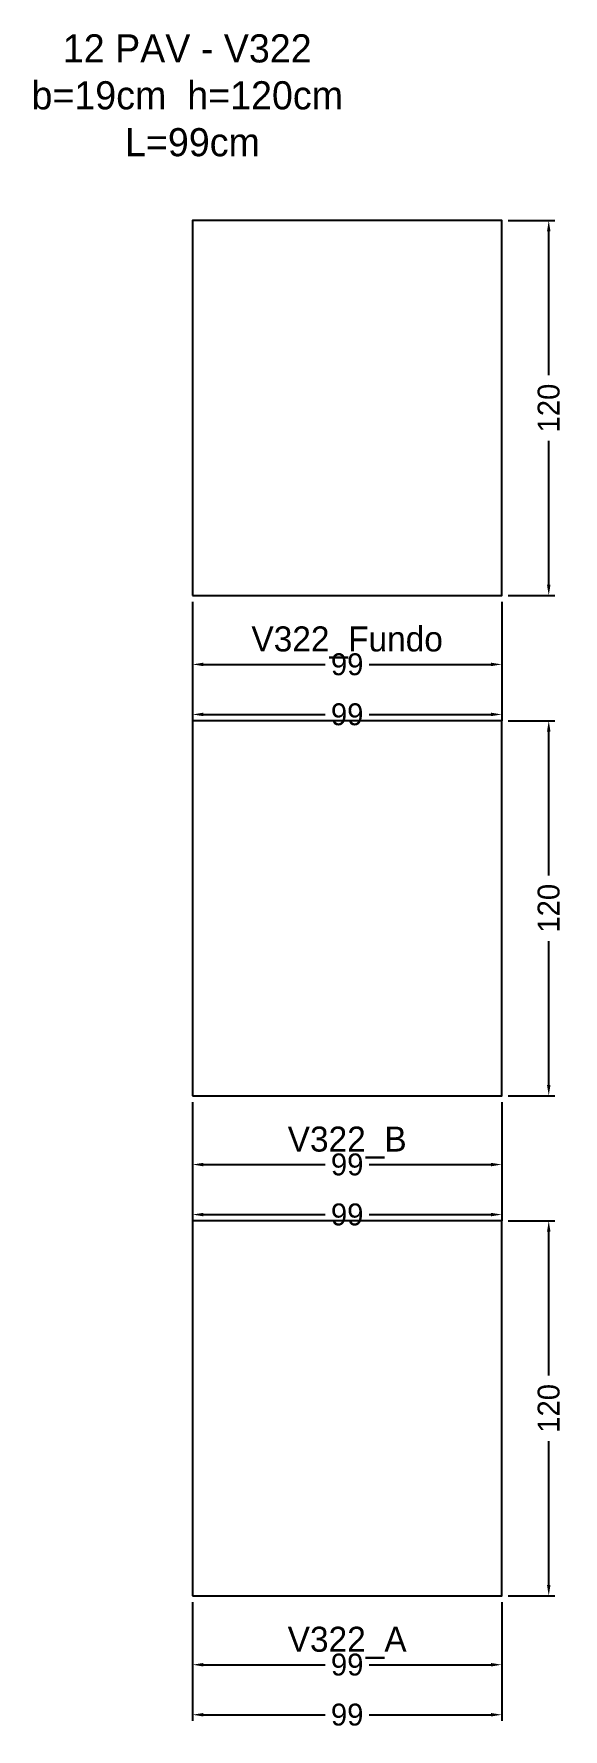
# Model space of a CAD drawing. Header units: metres. Extents: x -51 to 119, y -43 to 500.
import ezdxf

# ---------------------------------------------------------------- set-up
doc = ezdxf.new("R2010")
doc.units = ezdxf.units.M
for name, color, linetype in [('COTA', 3, 'Continuous'), ('NOMENCLATURA', 2, 'Continuous'), ('Paineis', 7, 'Continuous'), ('Texto Secao', 2, 'Continuous')]:
    doc.layers.add(name, color=color, linetype=linetype)
doc.dimstyles.new('COTA_VIG', dxfattribs={"dimtxt": 7, "dimasz": 3.5, "dimexe": 2, "dimexo": 2, "dimgap": 1.5, "dimtad": 1, "dimdec": 1, "dimcen": 2.5, "dimclrd": 3, "dimclre": 3, "dimclrt": 3, "dimazin": 3, "dimtfac": 1, "dimtmove": 0, "dimatfit": 3})

# ---------------------------------------------------------------- blocks, each defined once
blk = doc.blocks.new('_CLOSEDFILLED')
at = {"color": 0, "linetype": 'BYBLOCK'}
blk.add_solid([(-1, 0.16), (0, 0), (-1, -0.16)], dxfattribs=at)
blk = doc.blocks.new('*D1')
at = {"color": 3}
for p, q in [((0, -2), (0, -24)), ((99, -2), (99, -24)), ((3.5, -22), (42.5, -22)), ((56.5, -22), (95.5, -22))]:
    blk.add_line(p, q, dxfattribs=at)
at = {"layer": 'Defpoints'}
for p in [(0, 0), (99, 0), (0, -22)]:
    blk.add_point(p, dxfattribs=at)
at = {"layer": 'COTA', "color": 3, "xscale": 3.5, "yscale": 3.5, "rotation": 180}
blk.add_blockref('_CLOSEDFILLED', (0, -22), dxfattribs=at)
at = {"layer": 'COTA', "color": 3, "xscale": 3.5, "yscale": 3.5}
blk.add_blockref('_CLOSEDFILLED', (99, -22), dxfattribs=at)
at = {"layer": 'COTA', "color": 3, "insert": (49.5, -22), "char_height": 7, "attachment_point": 5}
blk.add_mtext('99', dxfattribs=at)
blk = doc.blocks.new('*D2')
at = {"color": 3}
for p, q in [((0, -2), (0, -40)), ((99, -2), (99, -40)), ((3.5, -38), (42.5, -38)), ((56.5, -38), (95.5, -38))]:
    blk.add_line(p, q, dxfattribs=at)
at = {"layer": 'Defpoints'}
for p in [(0, 0), (99, 0), (0, -38)]:
    blk.add_point(p, dxfattribs=at)
at = {"layer": 'COTA', "color": 3, "xscale": 3.5, "yscale": 3.5, "rotation": 180}
blk.add_blockref('_CLOSEDFILLED', (0, -38), dxfattribs=at)
at = {"layer": 'COTA', "color": 3, "xscale": 3.5, "yscale": 3.5}
blk.add_blockref('_CLOSEDFILLED', (99, -38), dxfattribs=at)
at = {"layer": 'COTA', "color": 3, "insert": (49.5, -38), "char_height": 7, "attachment_point": 5}
blk.add_mtext('99', dxfattribs=at)
blk = doc.blocks.new('*D3')
at = {"color": 3}
for p, q in [((101, 120), (116, 120)), ((114, 70.5), (114, 116.5)), ((114, 3.5), (114, 49.5)), ((101, 0), (116, 0))]:
    blk.add_line(p, q, dxfattribs=at)
at = {"layer": 'Defpoints'}
for p in [(99, 120), (99, 0), (114, 0)]:
    blk.add_point(p, dxfattribs=at)
at = {"layer": 'COTA', "color": 3, "xscale": 3.5, "yscale": 3.5}
for p, rotation in [((114, 120), 90), ((114, 0), 270)]:
    blk.add_blockref('_CLOSEDFILLED', p, dxfattribs=dict(at, rotation=rotation))
at = {"layer": 'COTA', "color": 3, "insert": (114, 60), "char_height": 7, "attachment_point": 5, "rotation": 90}
blk.add_mtext('120', dxfattribs=at)
blk = doc.blocks.new('*D4')
at = {"color": 3}
for p, q in [((0, 158), (0, 136)), ((99, 158), (99, 136)), ((3.5, 138), (42.5, 138)), ((56.5, 138), (95.5, 138))]:
    blk.add_line(p, q, dxfattribs=at)
at = {"layer": 'Defpoints'}
for p in [(0, 160), (99, 160), (0, 138)]:
    blk.add_point(p, dxfattribs=at)
at = {"layer": 'COTA', "color": 3, "xscale": 3.5, "yscale": 3.5, "rotation": 180}
blk.add_blockref('_CLOSEDFILLED', (0, 138), dxfattribs=at)
at = {"layer": 'COTA', "color": 3, "xscale": 3.5, "yscale": 3.5}
blk.add_blockref('_CLOSEDFILLED', (99, 138), dxfattribs=at)
at = {"layer": 'COTA', "color": 3, "insert": (49.5, 138), "char_height": 7, "attachment_point": 5}
blk.add_mtext('99', dxfattribs=at)
blk = doc.blocks.new('*D5')
at = {"color": 3}
for p, q in [((0, 158), (0, 120)), ((99, 158), (99, 120)), ((3.5, 122), (42.5, 122)), ((56.5, 122), (95.5, 122))]:
    blk.add_line(p, q, dxfattribs=at)
at = {"layer": 'Defpoints'}
for p in [(0, 160), (99, 160), (0, 122)]:
    blk.add_point(p, dxfattribs=at)
at = {"layer": 'COTA', "color": 3, "xscale": 3.5, "yscale": 3.5, "rotation": 180}
blk.add_blockref('_CLOSEDFILLED', (0, 122), dxfattribs=at)
at = {"layer": 'COTA', "color": 3, "xscale": 3.5, "yscale": 3.5}
blk.add_blockref('_CLOSEDFILLED', (99, 122), dxfattribs=at)
at = {"layer": 'COTA', "color": 3, "insert": (49.5, 122), "char_height": 7, "attachment_point": 5}
blk.add_mtext('99', dxfattribs=at)
blk = doc.blocks.new('*D6')
at = {"color": 3}
for p, q in [((101, 280), (116, 280)), ((114, 230.5), (114, 276.5)), ((114, 163.5), (114, 209.5)), ((101, 160), (116, 160))]:
    blk.add_line(p, q, dxfattribs=at)
at = {"layer": 'Defpoints'}
for p in [(99, 280), (99, 160), (114, 160)]:
    blk.add_point(p, dxfattribs=at)
at = {"layer": 'COTA', "color": 3, "xscale": 3.5, "yscale": 3.5}
for p, rotation in [((114, 280), 90), ((114, 160), 270)]:
    blk.add_blockref('_CLOSEDFILLED', p, dxfattribs=dict(at, rotation=rotation))
at = {"layer": 'COTA', "color": 3, "insert": (114, 220), "char_height": 7, "attachment_point": 5, "rotation": 90}
blk.add_mtext('120', dxfattribs=at)
blk = doc.blocks.new('*D7')
at = {"color": 3}
for p, q in [((0, 318), (0, 296)), ((99, 318), (99, 296)), ((3.5, 298), (42.5, 298)), ((56.5, 298), (95.5, 298))]:
    blk.add_line(p, q, dxfattribs=at)
at = {"layer": 'Defpoints'}
for p in [(0, 320), (99, 320), (0, 298)]:
    blk.add_point(p, dxfattribs=at)
at = {"layer": 'COTA', "color": 3, "xscale": 3.5, "yscale": 3.5, "rotation": 180}
blk.add_blockref('_CLOSEDFILLED', (0, 298), dxfattribs=at)
at = {"layer": 'COTA', "color": 3, "xscale": 3.5, "yscale": 3.5}
blk.add_blockref('_CLOSEDFILLED', (99, 298), dxfattribs=at)
at = {"layer": 'COTA', "color": 3, "insert": (49.5, 298), "char_height": 7, "attachment_point": 5}
blk.add_mtext('99', dxfattribs=at)
blk = doc.blocks.new('*D8')
at = {"color": 3}
for p, q in [((0, 318), (0, 280)), ((99, 318), (99, 280)), ((3.5, 282), (42.5, 282)), ((56.5, 282), (95.5, 282))]:
    blk.add_line(p, q, dxfattribs=at)
at = {"layer": 'Defpoints'}
for p in [(0, 320), (99, 320), (0, 282)]:
    blk.add_point(p, dxfattribs=at)
at = {"layer": 'COTA', "color": 3, "xscale": 3.5, "yscale": 3.5, "rotation": 180}
blk.add_blockref('_CLOSEDFILLED', (0, 282), dxfattribs=at)
at = {"layer": 'COTA', "color": 3, "xscale": 3.5, "yscale": 3.5}
blk.add_blockref('_CLOSEDFILLED', (99, 282), dxfattribs=at)
at = {"layer": 'COTA', "color": 3, "insert": (49.5, 282), "char_height": 7, "attachment_point": 5}
blk.add_mtext('99', dxfattribs=at)
blk = doc.blocks.new('*D9')
at = {"color": 3}
for p, q in [((101, 440), (116, 440)), ((114, 390.5), (114, 436.5)), ((114, 323.5), (114, 369.5)), ((101, 320), (116, 320))]:
    blk.add_line(p, q, dxfattribs=at)
at = {"layer": 'Defpoints'}
for p in [(99, 440), (99, 320), (114, 320)]:
    blk.add_point(p, dxfattribs=at)
at = {"layer": 'COTA', "color": 3, "xscale": 3.5, "yscale": 3.5}
for p, rotation in [((114, 440), 90), ((114, 320), 270)]:
    blk.add_blockref('_CLOSEDFILLED', p, dxfattribs=dict(at, rotation=rotation))
at = {"layer": 'COTA', "color": 3, "insert": (114, 380), "char_height": 7, "attachment_point": 5, "rotation": 90}
blk.add_mtext('120', dxfattribs=at)

msp = doc.modelspace()

# ---------------------------------------------------------------- linework, layer by layer
at = {"layer": 'Paineis'}
for points in [[(0, 320), (99, 320), (99, 440), (0, 440)], [(0, 160), (99, 160), (99, 280), (0, 280)], [(0, 0), (99, 0), (99, 120), (0, 120)]]:
    msp.add_lwpolyline(points, close=True, dxfattribs=at)

# ---------------------------------------------------------------- texts
at = {"layer": 'NOMENCLATURA', "insert": (0, 480), "char_height": 9, "width": 119, "attachment_point": 5}
msp.add_mtext('12 PAV - V322  b=19cm  h=120cm  L=99cm', dxfattribs=at)
at = {"layer": 'Texto Secao', "char_height": 8, "width": 119, "attachment_point": 5}
for s, insert in [('V322_Fundo', (49.5, 305)), ('V322_B', (49.5, 145)), ('V322_A', (49.5, -15))]:
    msp.add_mtext(s, dxfattribs=dict(at, insert=insert))

# ---------------------------------------------------------------- dimensions: what is measured, and where the dimension line sits
at = {"layer": 'COTA'}
for base, p1, p2, picture, middle in [((114, 320), (99, 320), (99, 440), '*D9', (114, 380)), ((114, 160), (99, 160), (99, 280), '*D6', (114, 220)), ((114, 0), (99, 0), (99, 120), '*D3', (114, 60))]:
    dim = msp.add_linear_dim(base=base, p1=p1, p2=p2, angle=90, dimstyle='COTA_VIG', dxfattribs=at)
    dim.commit()
    dim.dimension.update_dxf_attribs({"geometry": picture, "text_midpoint": middle})
for base, p1, p2, picture, middle in [((0, 298), (0, 320), (99, 320), '*D7', (49.5, 298)), ((0, 282), (0, 320), (99, 320), '*D8', (49.5, 282)), ((0, 138), (0, 160), (99, 160), '*D4', (49.5, 138)), ((0, 122), (0, 160), (99, 160), '*D5', (49.5, 122)), ((0, -22), (0, 0), (99, 0), '*D1', (49.5, -22)), ((0, -38), (0, 0), (99, 0), '*D2', (49.5, -38))]:
    dim = msp.add_linear_dim(base=base, p1=p1, p2=p2, dimstyle='COTA_VIG', dxfattribs=at)
    dim.commit()
    dim.dimension.update_dxf_attribs({"geometry": picture, "text_midpoint": middle})

doc.saveas('drawing.dxf')
